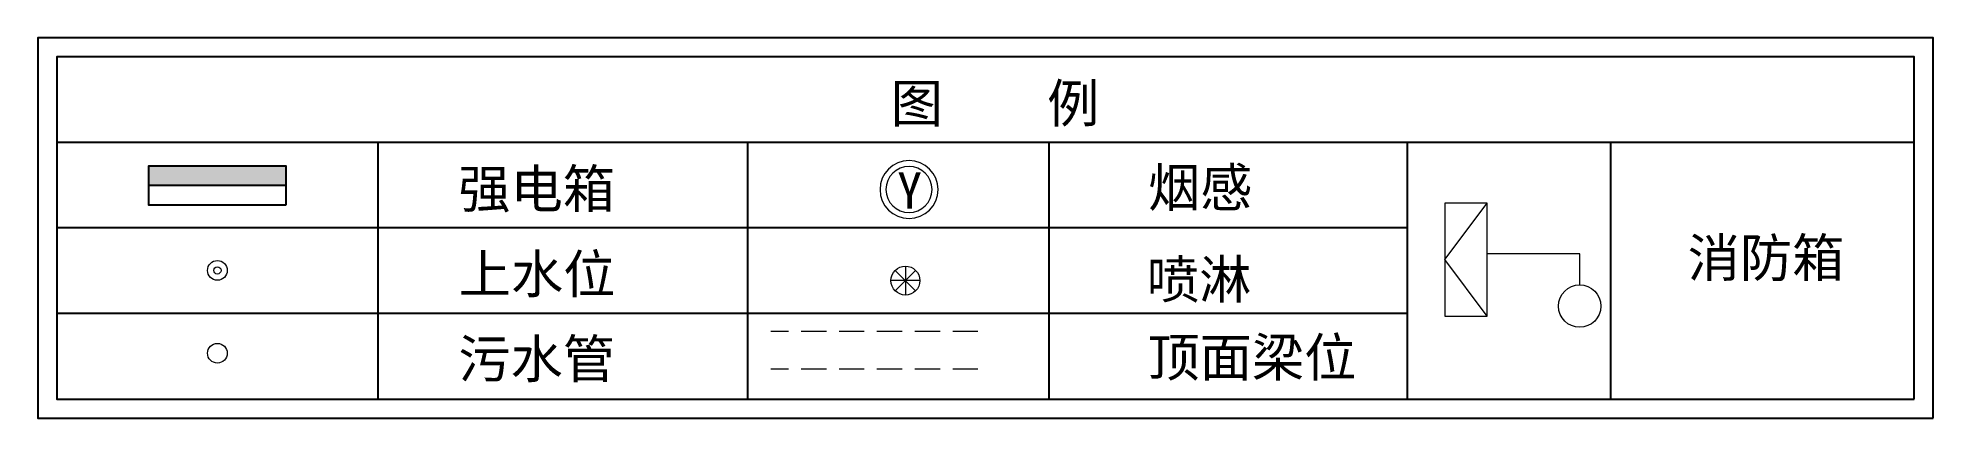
# Model space of a CAD drawing. Header units: millimetres. Extents: x 1702 to 1814, y 582 to 604.
import ezdxf

# ---------------------------------------------------------------- set-up
doc = ezdxf.new("R2010")
doc.units = ezdxf.units.MM
doc.header["$LTSCALE"] = 10
doc.linetypes.add('DASH', pattern=[0.35, 0.25, -0.1])
doc.linetypes.add('DASHED', pattern=[0.75, 0.5, -0.25])
for name, color, linetype, lineweight in [('FX·喷淋', 1, 'Continuous', 13), ('MN·SP-原始梁位', 251, 'DASH', 5), ('MN·SP-水点', 6, 'Continuous', 9)]:
    doc.layers.add(name, color=color, linetype=linetype, lineweight=lineweight)
for name, color, linetype in [('FX·设备', 1, 'Continuous'), ('G·设备', 1, 'Continuous'), ('MN·SP-布局标注及文字', 3, 'Continuous'), ('MN·SP-文字', 34, 'Continuous'), ('MN·SP-设备', 1, 'Continuous')]:
    doc.layers.add(name, color=color, linetype=linetype)
doc.styles.add('123', font='simhei.ttf')

# ---------------------------------------------------------------- blocks, each defined once
blk = doc.blocks.new('A$C223E54A7')
at = {"layer": 'FX·设备', "ltscale": 500}
blk.add_hatch(color=1, dxfattribs=at).paths.add_polyline_path([(0, 287), (0, 143), (1004, 143), (1004, 287)])
at = {"layer": 'FX·设备'}
blk.add_line((1004, 143), (0, 143), dxfattribs=at)
at = {"layer": 'FX·设备', "color": 1, "ltscale": 500}
blk.add_lwpolyline([(1004, 0), (0, 0), (0, 287), (1004, 287)], close=True, dxfattribs=at)
blk = doc.blocks.new('A$C2676487F')
at = {"layer": 'G·设备', "lineweight": 15, "ltscale": 500}
blk.add_lwpolyline([(0, 150), (400, 150), (400, 0), (0, 0)], close=True, dxfattribs=at)
blk.add_lwpolyline([(0, 150), (200, 0), (400, 150)], dxfattribs=at)
blk = doc.blocks.new('vnxczlvnlw')
at = {"layer": 'FX·喷淋', "lineweight": 15, "ltscale": 500}
for p, q in [((1681185.9, 310240.1), (1681115.2, 310310.8)), ((1681115.2, 310240.1), (1681185.9, 310310.8)), ((1681150.6, 310225.4), (1681150.6, 310325.4)), ((1681200.6, 310275.4), (1681100.6, 310275.4))]:
    blk.add_line(p, q, dxfattribs=at)
blk.add_circle((1681150.6, 310275.4), 50, dxfattribs=at)
blk = doc.blocks.new('A$C6B113159')
at = {"layer": 'FX·喷淋', "color": 1}
blk.add_circle((120.6, 120.6), 120.6, dxfattribs=at)
at = {"layer": 'FX·喷淋', "color": 8}
blk.add_circle((120.6, 120.7), 95.8, dxfattribs=at)
at = {"layer": 'FX·喷淋', "color": 1, "style": '123'}
blk.add_text('Y', height=150, dxfattribs=at).set_placement((66.9, 41.6))

msp = doc.modelspace()

# ---------------------------------------------------------------- linework, layer by layer
at = {"layer": 'MN·SP-原始梁位', "color": 251, "linetype": 'DASHED', "ltscale": 0.3}
for p, q in [((1757.4, 586.69), (1745.11, 586.69)), ((1757.4, 584.44), (1745.11, 584.44))]:
    msp.add_line(p, q, dxfattribs=at)
at = {"layer": 'MN·SP-布局标注及文字', "color": 250, "ltscale": 2}
for p, q in [((1813, 597.91), (1702.7, 597.91)), ((1813, 597.91), (1702.7, 597.91)), ((1721.77, 582.66), (1721.77, 597.91)), ((1721.77, 582.66), (1721.77, 597.91)), ((1743.74, 582.66), (1743.74, 597.91)), ((1743.74, 582.66), (1743.74, 597.91)), ((1761.63, 582.66), (1761.63, 597.91)), ((1761.63, 582.66), (1761.63, 597.91)), ((1782.92, 582.66), (1782.92, 597.91)), ((1782.92, 582.66), (1782.92, 597.91)), ((1794.99, 582.66), (1794.99, 597.91)), ((1794.99, 582.66), (1794.99, 597.91)), ((1782.92, 592.83), (1702.7, 592.83)), ((1782.92, 592.83), (1702.7, 592.83)), ((1782.92, 587.75), (1702.7, 587.75)), ((1782.92, 587.75), (1702.7, 587.75))]:
    msp.add_line(p, q, dxfattribs=at)
msp.add_lwpolyline([(1814.13, 581.54), (1814.13, 604.12), (1701.57, 604.12), (1701.57, 581.54)], close=True, dxfattribs=at)
at = {"layer": 'MN·SP-布局标注及文字', "color": 6, "ltscale": 2}
msp.add_lwpolyline([(1813, 582.66), (1813, 603), (1702.7, 603), (1702.7, 582.66), (1813, 582.66)], dxfattribs=at)
at = {"layer": 'MN·SP-水点'}
for centre, radius in [((1712.23, 590.31), 0.586), ((1712.23, 590.31), 0.586), ((1712.23, 590.31), 0.217), ((1712.23, 585.39), 0.586)]:
    msp.add_circle(centre, radius, dxfattribs=at)
at = {"layer": 'MN·SP-设备', "lineweight": 15, "ltscale": 500}
for p, q in [((1793.14, 591.3), (1787.64, 591.3)), ((1793.14, 589.45), (1793.14, 591.3)), ((1793.14, 589.45), (1793.14, 591.3))]:
    msp.add_line(p, q, dxfattribs=at)
msp.add_circle((1793.14, 588.19), 1.26, dxfattribs=at)

# ---------------------------------------------------------------- block references
at = {"layer": 'FX·喷淋', "color": 1, "xscale": -0.01428571428571429, "yscale": 0.01428571428571429, "zscale": 0.01428571428571429}
msp.add_blockref('A$C6B113159', (1755.03, 593.39), dxfattribs=at)
at = {"layer": 'FX·喷淋', "lineweight": 15, "xscale": 0.01714285714284153, "yscale": 0.01714285714284153, "zscale": 0.01714285714284153, "rotation": 90.00000000000001}
msp.add_blockref('vnxczlvnlw', (7072.1, -28230.02), dxfattribs=at)
at = {"layer": 'MN·SP-设备', "lineweight": 15, "ltscale": 500, "xscale": 0.0081007616565062, "yscale": 0.0081007616565062, "zscale": 0.0081007616565062}
msp.add_blockref('A$C223E54A7', (1708.16, 594.19), dxfattribs=at)
at = {"layer": 'MN·SP-设备', "lineweight": 15, "ltscale": 500, "xscale": -0.0168019624590975, "yscale": 0.0168019624590975, "zscale": 0.0168019624590975, "rotation": 270}
msp.add_blockref('A$C2676487F', (1785.12, 587.59), dxfattribs=at)

# ---------------------------------------------------------------- texts
at = {"layer": 'MN·SP-文字', "color": 41, "style": '123'}
for s, p in [('图    例', (1752.22, 599.1)), ('强电箱', (1726.54, 594.02)), ('烟感', (1767.5, 594.1)), ('消防箱', (1799.55, 589.92)), ('上水位', (1726.57, 588.96)), ('喷淋', (1767.43, 588.64)), ('污水管', (1726.54, 583.92)), ('顶面梁位', (1767.47, 584.01))]:
    msp.add_text(s, height=2.274, dxfattribs=at).set_placement(p)

doc.saveas('drawing.dxf')
